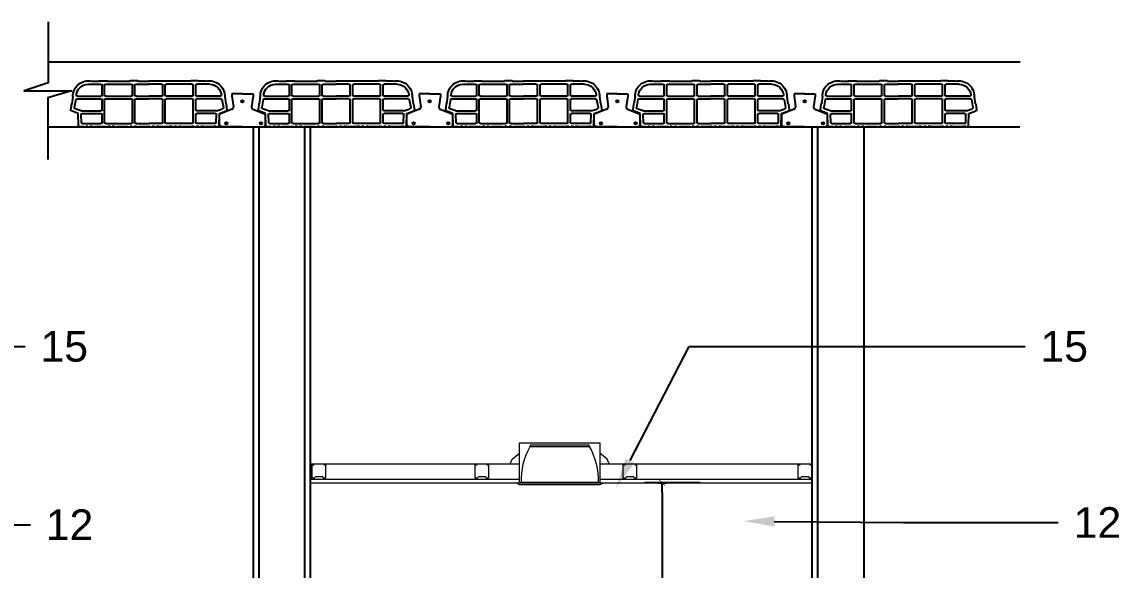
# Model space of a CAD drawing. Header units: metres. Extents: x 198 to 412, y -54 to 17.
# Drawn here: x 264.683 to 267.551, y -39.578 to -38.146 of the extents above; entities that cross this region are included whole.
import ezdxf
from ezdxf import colors
from ezdxf.entities.mleader import LeaderData, LeaderLine
from ezdxf.math import Vec2, Vec3

# ---------------------------------------------------------------- set-up
doc = ezdxf.new("R2010")
doc.units = ezdxf.units.M
doc.header["$LTSCALE"] = 10
for name, color, linetype in [('02', 2, 'Continuous'), ('02-LH ladrillo hueco 02', 1, 'Continuous'), ('1_MUROS', 6, 'Continuous'), ('A-MUROS', 6, 'Continuous'), ('A-TEXTOS', 2, 'Continuous'), ('Corte t', 2, 'Continuous'), ('Losa rap sapito', 251, 'Continuous'), ('piso', 1, 'Continuous'), ('TCOTA', 1, 'Continuous')]:
    doc.layers.add(name, color=color, linetype=linetype)
doc.layers.add('A-Cielorraso', color=1, linetype='Continuous', lineweight=5)
doc.styles.add('ARIAL', font='arial.ttf')
doc.dimstyles.new('ST-COTA-25', dxfattribs={"dimscale": 0.25, "dimtxt": 0.18, "dimasz": 0.1, "dimexe": 0.18, "dimexo": 0.0625, "dimgap": 0.09, "dimtad": 1, "dimzin": 4, "dimdsep": 46, "dimtxsty": 'ARIAL', "dimblk1": 'COTA_N', "dimblk2": 'COTA_N', "dimsah": 1, "dimcen": 0.09, "dimclrd": 8, "dimclre": 8, "dimclrt": 1, "dimadec": 0, "dimazin": 0, "dimtfac": 1, "dimtix": 1, "dimtmove": 0, "dimatfit": 3, "dimldrblk": 'COTA_N', "dimfxl": 0.18, "dimtolj": 1, "dimtzin": 0, "dimarcsym": 0})

# ---------------------------------------------------------------- blocks, each defined once
blk = doc.blocks.new('top II')
for p, q in [((-0.1243, -0.0428), (-0.105, -0.0272)), ((0.1243, -0.0428), (0.105, -0.0272)), ((-0.1294, -0.055), (-0.1243, -0.0428)), ((0.1294, -0.055), (0.1243, -0.0428))]:
    blk.add_line(p, q)
for points in [[(-0.105, 0), (0.105, 0), (0.105, -0.105), (-0.105, -0.105)], [(-0.0771, -0.01), (0.0773, -0.01), (0.0773, -0.0069), (-0.0771, -0.0069)], [(-0.115, -0.105), (0.115, -0.105), (0.105, -0.11), (-0.105, -0.11), (-0.115, -0.105)]]:
    blk.add_lwpolyline(points, close=True)
blk.add_lwpolyline([(0.1, -0.1038), (-0.1, -0.1038, -0.138928), (-0.0771, -0.01), (0.0771, -0.01, -0.138928), (0.1, -0.1038, 52.020742)], format="xyb")
blk = doc.blocks.new('VIGUETA NUEVA')
at = {"layer": '02'}
for p, q in [((852.3054, 1549.6661), (852.2767, 1549.6661)), ((852.2767, 1549.6661), (852.2767, 1549.6611)), ((852.2767, 1549.6611), (852.2809, 1549.6312)), ((852.3054, 1549.6661), (852.3342, 1549.6661)), ((852.3342, 1549.6611), (852.3299, 1549.6312)), ((852.3342, 1549.6661), (852.3342, 1549.6611)), ((852.2769, 1549.6243), (852.2429, 1549.6111)), ((852.3339, 1549.6243), (852.3679, 1549.6111)), ((852.2429, 1549.5811), (852.2429, 1549.6111)), ((852.3679, 1549.5811), (852.3679, 1549.6111)), ((852.2429, 1549.5811), (852.2479, 1549.5761)), ((852.3054, 1549.5761), (852.2479, 1549.5761)), ((852.3054, 1549.5761), (852.3629, 1549.5761)), ((852.3679, 1549.5811), (852.3629, 1549.5761))]:
    blk.add_line(p, q, dxfattribs=at)
for centre, start, end in [((852.2739, 1549.6307), 294.8533, 4.4381), ((852.3369, 1549.6307), 175.5619, 245.1467)]:
    blk.add_arc(centre, 0.00704, start, end, dxfattribs=at)
blk = doc.blocks.new('VIGUETA NUEVA1')
at = {"layer": 'piso'}
for centre in [(0, -0.02), (-0.0444, -0.0805), (0.0504, -0.0805)]:
    blk.add_circle(centre, 0.00324, dxfattribs=at)
at = {"layer": '1_MUROS'}
blk.add_blockref('VIGUETA NUEVA', (-852.3054, -1549.6661), dxfattribs=at)
blk = doc.blocks.new('Losa rap zapito')
at = {"layer": 'Losa rap sapito'}
for p, q in [((283.8012, -291.7632), (283.8205, -291.7632)), ((283.9008, -291.7632), (283.8815, -291.7632)), ((283.9599, -291.7632), (283.9792, -291.7632)), ((284.0595, -291.7632), (284.0402, -291.7632)), ((283.7711, -291.7719), (283.8051, -291.7719)), ((283.7813, -291.7641), (283.8003, -291.7641)), ((283.808, -291.8006), (283.808, -291.7747)), ((283.8147, -291.8006), (283.8147, -291.7747)), ((283.8176, -291.7719), (283.8844, -291.7719)), ((283.8215, -291.7641), (283.8806, -291.7641)), ((283.8873, -291.8006), (283.8873, -291.7747)), ((283.8941, -291.8006), (283.8941, -291.7747)), ((283.897, -291.7719), (283.9304, -291.7719)), ((283.9018, -291.7641), (283.9304, -291.7641)), ((283.959, -291.7641), (283.9304, -291.7641)), ((283.9638, -291.7719), (283.9304, -291.7719)), ((283.9667, -291.8006), (283.9667, -291.7747)), ((283.9734, -291.8006), (283.9734, -291.7747)), ((284.0431, -291.7719), (283.9763, -291.7719)), ((284.0393, -291.7641), (283.9802, -291.7641)), ((284.046, -291.8006), (284.046, -291.7747)), ((284.0527, -291.8006), (284.0527, -291.7747)), ((284.0896, -291.7719), (284.0556, -291.7719)), ((284.0795, -291.7641), (284.0605, -291.7641)), ((283.732, -291.8042), (283.7293, -291.8235)), ((283.7394, -291.8124), (283.7357, -291.8329)), ((283.7422, -291.8103), (283.8051, -291.8103)), ((283.7437, -291.8035), (283.8051, -291.8035)), ((283.7534, -291.8103), (283.8051, -291.8103)), ((283.808, -291.8391), (283.808, -291.8132)), ((283.8147, -291.8721), (283.8147, -291.8132)), ((283.8176, -291.8035), (283.8844, -291.8035)), ((283.8176, -291.8103), (283.8844, -291.8103)), ((283.8873, -291.8721), (283.8873, -291.8132)), ((283.8941, -291.8721), (283.8941, -291.8132)), ((283.897, -291.8035), (283.9304, -291.8035)), ((283.897, -291.8103), (283.9304, -291.8103)), ((283.9638, -291.8035), (283.9304, -291.8035)), ((283.9638, -291.8103), (283.9304, -291.8103)), ((283.9667, -291.8721), (283.9667, -291.8132)), ((283.9734, -291.8721), (283.9734, -291.8132)), ((284.0431, -291.8035), (283.9763, -291.8035)), ((284.0431, -291.8103), (283.9763, -291.8103)), ((284.046, -291.8721), (284.046, -291.8132)), ((284.0527, -291.8391), (284.0527, -291.8132)), ((284.117, -291.8035), (284.0556, -291.8035)), ((284.1186, -291.8103), (284.0556, -291.8103)), ((284.1073, -291.8103), (284.0556, -291.8103)), ((284.1214, -291.8124), (284.125, -291.8329)), ((284.1287, -291.8042), (284.1314, -291.8235)), ((283.7282, -291.8243), (283.7262, -291.8386)), ((283.7459, -291.8484), (283.728, -291.8417)), ((283.7534, -291.842), (283.7376, -291.836)), ((283.7466, -291.8799), (283.7459, -291.8484)), ((283.7534, -291.842), (283.8051, -291.842)), ((283.7565, -291.8487), (283.8051, -291.8487)), ((284.1073, -291.842), (284.0556, -291.842)), ((284.1043, -291.8487), (284.0556, -291.8487)), ((284.1073, -291.842), (284.1232, -291.836)), ((284.1141, -291.8799), (284.1149, -291.8484)), ((284.1149, -291.8484), (284.1327, -291.8417)), ((284.1325, -291.8243), (284.1346, -291.8386)), ((283.7542, -291.8721), (283.7536, -291.851)), ((283.7571, -291.8749), (283.8051, -291.8749)), ((283.808, -291.8721), (283.808, -291.8516)), ((283.8176, -291.8749), (283.8844, -291.8749)), ((283.897, -291.8749), (283.9304, -291.8749)), ((283.9638, -291.8749), (283.9304, -291.8749)), ((284.0431, -291.8749), (283.9763, -291.8749)), ((284.0527, -291.8721), (284.0527, -291.8516)), ((284.1037, -291.8749), (284.0556, -291.8749)), ((284.1066, -291.8721), (284.1071, -291.851)), ((283.7541, -291.8836), (283.7504, -291.8836)), ((283.7541, -291.8836), (283.7516, -291.8836)), ((283.7541, -291.8836), (283.7516, -291.8836)), ((283.7541, -291.8836), (283.7541, -291.8827)), ((283.7541, -291.8827), (283.7598, -291.8827)), ((283.7598, -291.8836), (283.7598, -291.8827)), ((283.7598, -291.8836), (283.7656, -291.8836)), ((283.7714, -291.8827), (283.7656, -291.8827)), ((283.7656, -291.8836), (283.7656, -291.8827)), ((283.7714, -291.8836), (283.7714, -291.8827)), ((283.7714, -291.8836), (283.7772, -291.8836)), ((283.7772, -291.8836), (283.7772, -291.8827)), ((283.783, -291.8827), (283.7772, -291.8827)), ((283.783, -291.8836), (283.783, -291.8827)), ((283.783, -291.8836), (283.7887, -291.8836)), ((283.7887, -291.8836), (283.7887, -291.8827)), ((283.7887, -291.8827), (283.7945, -291.8827)), ((283.7945, -291.8836), (283.7945, -291.8827)), ((283.8003, -291.8836), (283.7945, -291.8836)), ((283.8003, -291.8827), (283.8061, -291.8827)), ((283.8003, -291.8836), (283.8003, -291.8827)), ((283.8061, -291.8836), (283.8061, -291.8827)), ((283.8119, -291.8836), (283.8061, -291.8836)), ((283.8119, -291.8827), (283.8176, -291.8827)), ((283.8119, -291.8836), (283.8119, -291.8827)), ((283.8119, -291.8827), (283.8176, -291.8827)), ((283.8176, -291.8836), (283.8176, -291.8827)), ((283.8176, -291.8836), (283.8234, -291.8836)), ((283.8292, -291.8827), (283.8234, -291.8827)), ((283.8234, -291.8836), (283.8234, -291.8827)), ((283.8292, -291.8836), (283.8292, -291.8827)), ((283.8292, -291.8836), (283.835, -291.8836)), ((283.835, -291.8836), (283.835, -291.8827)), ((283.8408, -291.8827), (283.835, -291.8827)), ((283.8408, -291.8836), (283.8408, -291.8827)), ((283.8408, -291.8836), (283.8465, -291.8836)), ((283.8465, -291.8836), (283.8465, -291.8827)), ((283.8465, -291.8827), (283.8523, -291.8827)), ((283.8523, -291.8836), (283.8523, -291.8827)), ((283.8581, -291.8836), (283.8523, -291.8836)), ((283.8581, -291.8827), (283.8639, -291.8827)), ((283.8581, -291.8836), (283.8581, -291.8827)), ((283.8639, -291.8836), (283.8639, -291.8827)), ((283.8697, -291.8836), (283.8639, -291.8836)), ((283.8697, -291.8827), (283.8755, -291.8827)), ((283.8697, -291.8836), (283.8697, -291.8827)), ((283.8697, -291.8827), (283.8755, -291.8827)), ((283.8755, -291.8836), (283.8755, -291.8827)), ((283.8755, -291.8836), (283.8812, -291.8836)), ((283.887, -291.8827), (283.8812, -291.8827)), ((283.8812, -291.8836), (283.8812, -291.8827)), ((283.887, -291.8836), (283.887, -291.8827)), ((283.887, -291.8836), (283.8928, -291.8836)), ((283.8928, -291.8836), (283.8928, -291.8827)), ((283.8986, -291.8827), (283.8928, -291.8827)), ((283.8986, -291.8836), (283.8986, -291.8827)), ((283.8986, -291.8836), (283.9044, -291.8836)), ((283.9044, -291.8836), (283.9044, -291.8827)), ((283.9044, -291.8827), (283.9101, -291.8827)), ((283.9101, -291.8836), (283.9101, -291.8827)), ((283.9159, -291.8836), (283.9101, -291.8836)), ((283.9159, -291.8827), (283.9217, -291.8827)), ((283.9159, -291.8836), (283.9159, -291.8827)), ((283.9217, -291.8836), (283.9217, -291.8827)), ((283.9275, -291.8836), (283.9217, -291.8836)), ((283.9275, -291.8836), (283.9275, -291.8827)), ((283.9275, -291.8827), (283.9304, -291.8827)), ((283.9333, -291.8827), (283.9304, -291.8827)), ((283.9333, -291.8836), (283.9333, -291.8827)), ((283.9333, -291.8836), (283.939, -291.8836)), ((283.9448, -291.8827), (283.939, -291.8827)), ((283.939, -291.8836), (283.939, -291.8827)), ((283.9448, -291.8836), (283.9448, -291.8827)), ((283.9448, -291.8836), (283.9506, -291.8836)), ((283.9506, -291.8836), (283.9506, -291.8827)), ((283.9564, -291.8827), (283.9506, -291.8827)), ((283.9564, -291.8836), (283.9564, -291.8827)), ((283.9622, -291.8836), (283.9564, -291.8836)), ((283.9622, -291.8836), (283.9622, -291.8827)), ((283.9622, -291.8827), (283.9679, -291.8827)), ((283.9679, -291.8836), (283.9679, -291.8827)), ((283.9737, -291.8836), (283.9679, -291.8836)), ((283.9737, -291.8827), (283.9795, -291.8827)), ((283.9737, -291.8836), (283.9737, -291.8827)), ((283.9795, -291.8836), (283.9795, -291.8827)), ((283.9853, -291.8836), (283.9795, -291.8836)), ((283.9911, -291.8827), (283.9853, -291.8827)), ((283.9853, -291.8836), (283.9853, -291.8827)), ((283.9911, -291.8827), (283.9853, -291.8827)), ((283.9911, -291.8836), (283.9911, -291.8827)), ((283.9911, -291.8836), (283.9968, -291.8836)), ((284.0026, -291.8827), (283.9968, -291.8827)), ((283.9968, -291.8836), (283.9968, -291.8827)), ((284.0026, -291.8836), (284.0026, -291.8827)), ((284.0026, -291.8836), (284.0084, -291.8836)), ((284.0084, -291.8836), (284.0084, -291.8827)), ((284.0142, -291.8827), (284.0084, -291.8827)), ((284.0142, -291.8836), (284.0142, -291.8827)), ((284.02, -291.8836), (284.0142, -291.8836)), ((284.02, -291.8836), (284.02, -291.8827)), ((284.02, -291.8827), (284.0258, -291.8827)), ((284.0258, -291.8836), (284.0258, -291.8827)), ((284.0315, -291.8836), (284.0258, -291.8836)), ((284.0315, -291.8827), (284.0373, -291.8827)), ((284.0315, -291.8836), (284.0315, -291.8827)), ((284.0373, -291.8836), (284.0373, -291.8827)), ((284.0431, -291.8836), (284.0373, -291.8836)), ((284.0489, -291.8827), (284.0431, -291.8827)), ((284.0431, -291.8836), (284.0431, -291.8827)), ((284.0489, -291.8827), (284.0431, -291.8827)), ((284.0489, -291.8836), (284.0489, -291.8827)), ((284.0489, -291.8836), (284.0547, -291.8836)), ((284.0604, -291.8827), (284.0547, -291.8827)), ((284.0547, -291.8836), (284.0547, -291.8827)), ((284.0604, -291.8836), (284.0604, -291.8827)), ((284.0604, -291.8836), (284.0662, -291.8836)), ((284.0662, -291.8836), (284.0662, -291.8827)), ((284.072, -291.8827), (284.0662, -291.8827)), ((284.072, -291.8836), (284.072, -291.8827)), ((284.0778, -291.8836), (284.072, -291.8836)), ((284.0778, -291.8836), (284.0778, -291.8827)), ((284.0778, -291.8827), (284.0836, -291.8827)), ((284.0836, -291.8836), (284.0836, -291.8827)), ((284.0893, -291.8836), (284.0836, -291.8836)), ((284.0893, -291.8827), (284.0951, -291.8827)), ((284.0893, -291.8836), (284.0893, -291.8827)), ((284.0951, -291.8836), (284.0951, -291.8827)), ((284.1009, -291.8836), (284.0951, -291.8836)), ((284.1009, -291.8836), (284.1009, -291.8827)), ((284.1067, -291.8827), (284.1009, -291.8827)), ((284.1067, -291.8836), (284.1067, -291.8827)), ((284.1067, -291.8836), (284.1092, -291.8836)), ((284.1067, -291.8836), (284.1092, -291.8836)), ((284.1067, -291.8836), (284.1103, -291.8836))]:
    blk.add_line(p, q, dxfattribs=at)
for centre, radius, start, end in [((283.7724, -291.8035), 0.0404, 77.2971, 181.0135), ((283.8012, -291.7641), 0.000963, 90, 180), ((283.8205, -291.7641), 0.000963, 0, 90), ((283.8815, -291.7641), 0.000963, 90, 180), ((283.9008, -291.7641), 0.000963, 0, 90), ((283.9599, -291.7641), 0.000963, 90, 180), ((283.9792, -291.7641), 0.000963, 0, 90), ((284.0402, -291.7641), 0.000963, 90, 180), ((284.0595, -291.7641), 0.000963, 0, 90), ((284.0883, -291.8035), 0.0404, 358.9865, 102.7029), ((283.7724, -291.8035), 0.0317, 92.259, 174.7894), ((283.8051, -291.7747), 0.00289, 0, 90), ((283.8176, -291.7747), 0.00289, 90, 180), ((283.8844, -291.7747), 0.00289, 0, 90), ((283.897, -291.7747), 0.00289, 90, 180), ((283.9638, -291.7747), 0.00289, 0, 90), ((283.9763, -291.7747), 0.00289, 90, 180), ((284.0431, -291.7747), 0.00289, 0, 90), ((284.0556, -291.7747), 0.00289, 90, 180), ((284.0883, -291.8035), 0.0317, 5.2106, 87.741), ((283.7422, -291.8132), 0.00289, 90, 165.2593), ((283.7437, -291.8006), 0.00289, 180.2316, 270), ((283.8051, -291.8006), 0.00289, 270, 0), ((283.8051, -291.8132), 0.00289, 0, 90), ((283.8176, -291.8006), 0.00289, 180, 270), ((283.8176, -291.8132), 0.00289, 90, 180), ((283.8844, -291.8006), 0.00289, 270, 0), ((283.8844, -291.8132), 0.00289, 0, 90), ((283.897, -291.8006), 0.00289, 180, 270), ((283.897, -291.8132), 0.00289, 90, 180), ((283.9638, -291.8006), 0.00289, 270, 0), ((283.9638, -291.8132), 0.00289, 0, 90), ((283.9763, -291.8006), 0.00289, 180, 270), ((283.9763, -291.8132), 0.00289, 90, 180), ((284.0431, -291.8006), 0.00289, 270, 0), ((284.0431, -291.8132), 0.00289, 0, 90), ((284.0556, -291.8006), 0.00289, 180, 270), ((284.0556, -291.8132), 0.00289, 90, 180), ((284.117, -291.8006), 0.00289, 270, 359.7684), ((284.1186, -291.8132), 0.00289, 14.7407, 90), ((283.729, -291.839), 0.00289, 171.8699, 249.444), ((283.7292, -291.8244), 0.000963, 81.8699, 171.8699), ((283.7386, -291.8333), 0.00289, 171.8699, 249.444), ((283.7565, -291.8516), 0.00289, 90, 168.5947), ((283.8051, -291.8391), 0.00289, 270, 0), ((283.8051, -291.8516), 0.00289, 0, 90), ((284.0556, -291.8391), 0.00289, 180, 270), ((284.0556, -291.8516), 0.00289, 90, 180), ((284.1043, -291.8516), 0.00289, 11.4053, 90), ((284.1222, -291.8333), 0.00289, 290.556, 8.1301), ((284.1316, -291.8244), 0.000963, 8.1301, 98.1301), ((284.1317, -291.839), 0.00289, 290.556, 8.1301), ((283.7571, -291.8721), 0.00289, 180, 271.41), ((283.8051, -291.8721), 0.00289, 270, 0), ((283.8176, -291.8721), 0.00289, 180, 270), ((283.8844, -291.8721), 0.00289, 270, 0), ((283.897, -291.8721), 0.00289, 180, 270), ((283.9638, -291.8721), 0.00289, 270, 0), ((283.9763, -291.8721), 0.00289, 180, 270), ((284.0431, -291.8721), 0.00289, 270, 0), ((284.0556, -291.8721), 0.00289, 180, 270), ((284.1037, -291.8721), 0.00289, 268.59, 0), ((283.7505, -291.8797), 0.0039, 182.4799, 268.1248), ((284.1102, -291.8797), 0.0039, 271.8752, 357.5201)]:
    blk.add_arc(centre, radius, start, end, dxfattribs=at)
blk = doc.blocks.new('COTA_N')
for p, q in [((-1, 0), (0, 0)), ((0, 0.5), (0, -0.5))]:
    blk.add_line(p, q)
at = {"color": 3, "const_width": 0.065}
blk.add_lwpolyline([(0.14, 0.14), (0.28, 0.28), (0, 0), (-0.14, -0.14), (-0.28, -0.28)], dxfattribs=at)
blk = doc.blocks.new('*D406')
at = {"layer": 'Defpoints', "color": 0, "transparency": 16777216}
for p in [(266.4694, -39.3503), (266.3482, -41.7503, 0), (266.3547, -41.7503)]:
    blk.add_point(p, dxfattribs=at)
at = {"layer": 'TCOTA', "color": 8, "lineweight": -2, "transparency": 16777216}
for p, q in [((266.4538, -39.3503), (266.3097, -39.3503)), ((266.3547, -39.3753), (266.3547, -41.7253)), ((266.3638, -41.7503), (266.3997, -41.7503))]:
    blk.add_line(p, q, dxfattribs=at)
at = {"layer": 'TCOTA', "color": 8, "lineweight": -2, "transparency": 16777216, "xscale": 0.025, "yscale": 0.025, "zscale": 0.025}
for p, rotation in [((266.3547, -39.3503), 90), ((266.3547, -41.7503), 270)]:
    blk.add_blockref('COTA_N', p, dxfattribs=dict(at, rotation=rotation))
at = {"layer": 'TCOTA', "color": 1, "transparency": 16777216, "insert": (266.3092, -40.5503), "char_height": 0.045, "attachment_point": 5, "rotation": 90, "style": 'ARIAL'}
blk.add_mtext('\\A1;2.40', dxfattribs=at)

msp = doc.modelspace()

# ---------------------------------------------------------------- linework, layer by layer
at = {"color": 5}
for p, q in [((264.7508, -38.2503), (267.2898, -38.2503)), ((264.7502, -38.4203), (267.2892, -38.4203))]:
    msp.add_line(p, q, dxfattribs=at)
at = {"layer": '02', "color": 3, "elevation": 0}
msp.add_lwpolyline([(264.7508, -38.1461), (264.7508, -38.3055), (264.6883, -38.3262), (264.8115, -38.3262), (264.7502, -38.3448), (264.7502, -38.5058)], dxfattribs=at)
at = {"layer": '02-LH ladrillo hueco 02'}
for p, q in [((265.4366, -41.8203), (265.4366, -38.4203)), ((266.7466, -41.8203), (266.7466, -38.4203))]:
    msp.add_line(p, q, dxfattribs=at)
msp.add_lwpolyline([(265.2866, -38.4203), (265.2866, -41.8203)], dxfattribs=at)
at = {"layer": 'A-Cielorraso', "linetype": 'Continuous'}
for p, q in [((265.9578, -39.3003), (265.9628, -39.2881)), ((265.9578, -39.3003), (265.9628, -39.2881)), ((265.9578, -39.3003), (265.9628, -39.2881)), ((265.9578, -39.3003), (265.9628, -39.2881)), ((265.9578, -39.3003), (265.9628, -39.2881)), ((265.9578, -39.3003), (265.9628, -39.2881)), ((265.9578, -39.3003), (265.9628, -39.2881)), ((265.9578, -39.3003), (265.9628, -39.2881)), ((265.9578, -39.3003), (265.9628, -39.2881)), ((265.9578, -39.3003), (265.9628, -39.2881)), ((265.9578, -39.3003), (265.9628, -39.2881)), ((265.9578, -39.3003), (265.9628, -39.2881)), ((265.9578, -39.3003), (265.9628, -39.2881)), ((265.9578, -39.3003), (265.9628, -39.2881)), ((265.9578, -39.3003), (265.9628, -39.2881)), ((265.9578, -39.3003), (265.9628, -39.2881)), ((265.9628, -39.2881), (265.9822, -39.2725)), ((265.9628, -39.2881), (265.9822, -39.2725)), ((265.9628, -39.2881), (265.9822, -39.2725)), ((265.9628, -39.2881), (265.9822, -39.2725)), ((265.9628, -39.2881), (265.9822, -39.2725)), ((265.9628, -39.2881), (265.9822, -39.2725)), ((265.9628, -39.2881), (265.9822, -39.2725)), ((265.9628, -39.2881), (265.9822, -39.2725)), ((265.9628, -39.2881), (265.9822, -39.2725)), ((265.9628, -39.2881), (265.9822, -39.2725)), ((265.9628, -39.2881), (265.9822, -39.2725)), ((265.9628, -39.2881), (265.9822, -39.2725)), ((265.9628, -39.2881), (265.9822, -39.2725)), ((265.9628, -39.2881), (265.9822, -39.2725)), ((265.9628, -39.2881), (265.9822, -39.2725)), ((265.9628, -39.2881), (265.9822, -39.2725)), ((266.2115, -39.2881), (266.1922, -39.2725)), ((266.2115, -39.2881), (266.1922, -39.2725)), ((266.2115, -39.2881), (266.1922, -39.2725)), ((266.2115, -39.2881), (266.1922, -39.2725)), ((266.2115, -39.2881), (266.1922, -39.2725)), ((266.2115, -39.2881), (266.1922, -39.2725)), ((266.2115, -39.2881), (266.1922, -39.2725)), ((266.2115, -39.2881), (266.1922, -39.2725)), ((266.2115, -39.2881), (266.1922, -39.2725)), ((266.2115, -39.2881), (266.1922, -39.2725)), ((266.2115, -39.2881), (266.1922, -39.2725)), ((266.2115, -39.2881), (266.1922, -39.2725)), ((266.2115, -39.2881), (266.1922, -39.2725)), ((266.2115, -39.2881), (266.1922, -39.2725)), ((266.2115, -39.2881), (266.1922, -39.2725)), ((266.2115, -39.2881), (266.1922, -39.2725)), ((266.2166, -39.3003), (266.2115, -39.2881)), ((266.2166, -39.3003), (266.2115, -39.2881)), ((266.2166, -39.3003), (266.2115, -39.2881)), ((266.2166, -39.3003), (266.2115, -39.2881)), ((266.2166, -39.3003), (266.2115, -39.2881)), ((266.2166, -39.3003), (266.2115, -39.2881)), ((266.2166, -39.3003), (266.2115, -39.2881)), ((266.2166, -39.3003), (266.2115, -39.2881)), ((266.2166, -39.3003), (266.2115, -39.2881)), ((266.2166, -39.3003), (266.2115, -39.2881)), ((266.2166, -39.3003), (266.2115, -39.2881)), ((266.2166, -39.3003), (266.2115, -39.2881)), ((266.2166, -39.3003), (266.2115, -39.2881)), ((266.2166, -39.3003), (266.2115, -39.2881)), ((266.2166, -39.3003), (266.2115, -39.2881)), ((266.2166, -39.3003), (266.2115, -39.2881)), ((265.4366, -39.3003, 0), (265.9822, -39.3003)), ((266.1922, -39.3003), (266.7466, -39.3003))]:
    msp.add_line(p, q, dxfattribs=at)
at = {"layer": 'A-Cielorraso', "color": 2, "linetype": 'Continuous'}
for p, q in [((265.4366, -39.3403, 0), (265.9822, -39.3403)), ((265.4366, -39.3503, 0), (265.9992, -39.3503)), ((266.1922, -39.3403), (266.7466, -39.3403)), ((266.1922, -39.3503), (266.7466, -39.3503))]:
    msp.add_line(p, q, dxfattribs=at)
at = {"layer": 'A-Cielorraso', "linetype": 'Continuous'}
for points in [[(265.9822, -39.2453), (266.1922, -39.2453), (266.1922, -39.3503), (265.9822, -39.3503)], [(265.9822, -39.2453), (266.1922, -39.2453), (266.1922, -39.3503), (265.9822, -39.3503)], [(265.9822, -39.2453), (266.1922, -39.2453), (266.1922, -39.3503), (265.9822, -39.3503)], [(265.9822, -39.2453), (266.1922, -39.2453), (266.1922, -39.3503), (265.9822, -39.3503)], [(265.9822, -39.2453), (266.1922, -39.2453), (266.1922, -39.3503), (265.9822, -39.3503)], [(265.9822, -39.2453), (266.1922, -39.2453), (266.1922, -39.3503), (265.9822, -39.3503)], [(265.9822, -39.2453), (266.1922, -39.2453), (266.1922, -39.3503), (265.9822, -39.3503)], [(265.9822, -39.2453), (266.1922, -39.2453), (266.1922, -39.3503), (265.9822, -39.3503)], [(265.9822, -39.2453), (266.1922, -39.2453), (266.1922, -39.3503), (265.9822, -39.3503)], [(265.9822, -39.2453), (266.1922, -39.2453), (266.1922, -39.3503), (265.9822, -39.3503)], [(265.9822, -39.2453), (266.1922, -39.2453), (266.1922, -39.3503), (265.9822, -39.3503)], [(265.9822, -39.2453), (266.1922, -39.2453), (266.1922, -39.3503), (265.9822, -39.3503)], [(265.9822, -39.2453), (266.1922, -39.2453), (266.1922, -39.3503), (265.9822, -39.3503)], [(265.9822, -39.2453), (266.1922, -39.2453), (266.1922, -39.3503), (265.9822, -39.3503)], [(265.9822, -39.2453), (266.1922, -39.2453), (266.1922, -39.3503), (265.9822, -39.3503)], [(265.9822, -39.2453), (266.1922, -39.2453), (266.1922, -39.3503), (265.9822, -39.3503)], [(266.0101, -39.2553), (266.1644, -39.2553), (266.1644, -39.2522), (266.0101, -39.2522)], [(266.0101, -39.2553), (266.1644, -39.2553), (266.1644, -39.2522), (266.0101, -39.2522)], [(266.0101, -39.2553), (266.1644, -39.2553), (266.1644, -39.2522), (266.0101, -39.2522)], [(266.0101, -39.2553), (266.1644, -39.2553), (266.1644, -39.2522), (266.0101, -39.2522)], [(266.0101, -39.2553), (266.1644, -39.2553), (266.1644, -39.2522), (266.0101, -39.2522)], [(266.0101, -39.2553), (266.1644, -39.2553), (266.1644, -39.2522), (266.0101, -39.2522)], [(266.0101, -39.2553), (266.1644, -39.2553), (266.1644, -39.2522), (266.0101, -39.2522)], [(266.0101, -39.2553), (266.1644, -39.2553), (266.1644, -39.2522), (266.0101, -39.2522)], [(266.0101, -39.2553), (266.1644, -39.2553), (266.1644, -39.2522), (266.0101, -39.2522)], [(266.0101, -39.2553), (266.1644, -39.2553), (266.1644, -39.2522), (266.0101, -39.2522)], [(266.0101, -39.2553), (266.1644, -39.2553), (266.1644, -39.2522), (266.0101, -39.2522)], [(266.0101, -39.2553), (266.1644, -39.2553), (266.1644, -39.2522), (266.0101, -39.2522)], [(266.0101, -39.2553), (266.1644, -39.2553), (266.1644, -39.2522), (266.0101, -39.2522)], [(266.0101, -39.2553), (266.1644, -39.2553), (266.1644, -39.2522), (266.0101, -39.2522)], [(266.0101, -39.2553), (266.1644, -39.2553), (266.1644, -39.2522), (266.0101, -39.2522)], [(266.0101, -39.2553), (266.1644, -39.2553), (266.1644, -39.2522), (266.0101, -39.2522)], [(265.9722, -39.3503), (266.2022, -39.3503), (266.1922, -39.3553), (265.9822, -39.3553), (265.9722, -39.3503)], [(265.9722, -39.3503), (266.2022, -39.3503), (266.1922, -39.3553), (265.9822, -39.3553), (265.9722, -39.3503)], [(265.9722, -39.3503), (266.2022, -39.3503), (266.1922, -39.3553), (265.9822, -39.3553), (265.9722, -39.3503)], [(265.9722, -39.3503), (266.2022, -39.3503), (266.1922, -39.3553), (265.9822, -39.3553), (265.9722, -39.3503)], [(265.9722, -39.3503), (266.2022, -39.3503), (266.1922, -39.3553), (265.9822, -39.3553), (265.9722, -39.3503)], [(265.9722, -39.3503), (266.2022, -39.3503), (266.1922, -39.3553), (265.9822, -39.3553), (265.9722, -39.3503)], [(265.9722, -39.3503), (266.2022, -39.3503), (266.1922, -39.3553), (265.9822, -39.3553), (265.9722, -39.3503)], [(265.9722, -39.3503), (266.2022, -39.3503), (266.1922, -39.3553), (265.9822, -39.3553), (265.9722, -39.3503)], [(265.9722, -39.3503), (266.2022, -39.3503), (266.1922, -39.3553), (265.9822, -39.3553), (265.9722, -39.3503)], [(265.9722, -39.3503), (266.2022, -39.3503), (266.1922, -39.3553), (265.9822, -39.3553), (265.9722, -39.3503)], [(265.9722, -39.3503), (266.2022, -39.3503), (266.1922, -39.3553), (265.9822, -39.3553), (265.9722, -39.3503)], [(265.9722, -39.3503), (266.2022, -39.3503), (266.1922, -39.3553), (265.9822, -39.3553), (265.9722, -39.3503)], [(265.9722, -39.3503), (266.2022, -39.3503), (266.1922, -39.3553), (265.9822, -39.3553), (265.9722, -39.3503)], [(265.9722, -39.3503), (266.2022, -39.3503), (266.1922, -39.3553), (265.9822, -39.3553), (265.9722, -39.3503)], [(265.9722, -39.3503), (266.2022, -39.3503), (266.1922, -39.3553), (265.9822, -39.3553), (265.9722, -39.3503)], [(265.9722, -39.3503), (266.2022, -39.3503), (266.1922, -39.3553), (265.9822, -39.3553), (265.9722, -39.3503)]]:
    msp.add_lwpolyline(points, close=True, dxfattribs=at)
msp.add_lwpolyline([(266.1872, -39.3491), (265.9872, -39.3491, -0.138928), (266.0101, -39.2553), (266.1643, -39.2553, -0.138928), (266.1872, -39.3491, 52.020742)], format="xyb", dxfattribs=at)
msp.add_lwpolyline([(266.1872, -39.3491), (265.9872, -39.3491, -0.138928), (266.0101, -39.2553), (266.1643, -39.2553, -0.138928), (266.1872, -39.3491, 52.020742)], format="xyb", dxfattribs=at)
msp.add_lwpolyline([(266.1872, -39.3491), (265.9872, -39.3491, -0.138928), (266.0101, -39.2553), (266.1643, -39.2553, -0.138928), (266.1872, -39.3491, 52.020742)], format="xyb", dxfattribs=at)
msp.add_lwpolyline([(266.1872, -39.3491), (265.9872, -39.3491, -0.138928), (266.0101, -39.2553), (266.1643, -39.2553, -0.138928), (266.1872, -39.3491, 52.020742)], format="xyb", dxfattribs=at)
msp.add_lwpolyline([(266.1872, -39.3491), (265.9872, -39.3491, -0.138928), (266.0101, -39.2553), (266.1643, -39.2553, -0.138928), (266.1872, -39.3491, 52.020742)], format="xyb", dxfattribs=at)
msp.add_lwpolyline([(266.1872, -39.3491), (265.9872, -39.3491, -0.138928), (266.0101, -39.2553), (266.1643, -39.2553, -0.138928), (266.1872, -39.3491, 52.020742)], format="xyb", dxfattribs=at)
msp.add_lwpolyline([(266.1872, -39.3491), (265.9872, -39.3491, -0.138928), (266.0101, -39.2553), (266.1643, -39.2553, -0.138928), (266.1872, -39.3491, 52.020742)], format="xyb", dxfattribs=at)
msp.add_lwpolyline([(266.1872, -39.3491), (265.9872, -39.3491, -0.138928), (266.0101, -39.2553), (266.1643, -39.2553, -0.138928), (266.1872, -39.3491, 52.020742)], format="xyb", dxfattribs=at)
msp.add_lwpolyline([(266.1872, -39.3491), (265.9872, -39.3491, -0.138928), (266.0101, -39.2553), (266.1643, -39.2553, -0.138928), (266.1872, -39.3491, 52.020742)], format="xyb", dxfattribs=at)
msp.add_lwpolyline([(266.1872, -39.3491), (265.9872, -39.3491, -0.138928), (266.0101, -39.2553), (266.1643, -39.2553, -0.138928), (266.1872, -39.3491, 52.020742)], format="xyb", dxfattribs=at)
msp.add_lwpolyline([(266.1872, -39.3491), (265.9872, -39.3491, -0.138928), (266.0101, -39.2553), (266.1643, -39.2553, -0.138928), (266.1872, -39.3491, 52.020742)], format="xyb", dxfattribs=at)
msp.add_lwpolyline([(266.1872, -39.3491), (265.9872, -39.3491, -0.138928), (266.0101, -39.2553), (266.1643, -39.2553, -0.138928), (266.1872, -39.3491, 52.020742)], format="xyb", dxfattribs=at)
msp.add_lwpolyline([(266.1872, -39.3491), (265.9872, -39.3491, -0.138928), (266.0101, -39.2553), (266.1643, -39.2553, -0.138928), (266.1872, -39.3491, 52.020742)], format="xyb", dxfattribs=at)
msp.add_lwpolyline([(266.1872, -39.3491), (265.9872, -39.3491, -0.138928), (266.0101, -39.2553), (266.1643, -39.2553, -0.138928), (266.1872, -39.3491, 52.020742)], format="xyb", dxfattribs=at)
msp.add_lwpolyline([(266.1872, -39.3491), (265.9872, -39.3491, -0.138928), (266.0101, -39.2553), (266.1643, -39.2553, -0.138928), (266.1872, -39.3491, 52.020742)], format="xyb", dxfattribs=at)
msp.add_lwpolyline([(266.1872, -39.3491), (265.9872, -39.3491, -0.138928), (266.0101, -39.2553), (266.1643, -39.2553, -0.138928), (266.1872, -39.3491, 52.020742)], format="xyb", dxfattribs=at)
for points in [[(265.4708, -39.3028), (265.4758, -39.3028), (265.4758, -39.3378), (265.4708, -39.3378), (265.4685, -39.3349), (265.4491, -39.3349), (265.4458, -39.3378), (265.4408, -39.3378), (265.4408, -39.3028), (265.4458, -39.3028)], [(265.8966, -39.3028), (265.9016, -39.3028), (265.9016, -39.3378), (265.8966, -39.3378), (265.8943, -39.3349), (265.8749, -39.3349), (265.8716, -39.3378), (265.8666, -39.3378), (265.8666, -39.3028), (265.8716, -39.3028)], [(266.2831, -39.3028), (266.2881, -39.3028), (266.2881, -39.3378), (266.2831, -39.3378), (266.2808, -39.3349), (266.2614, -39.3349), (266.2581, -39.3378), (266.2531, -39.3378), (266.2531, -39.3028), (266.2581, -39.3028)], [(266.7401, -39.3028), (266.7451, -39.3028), (266.7451, -39.3378), (266.7401, -39.3378), (266.7378, -39.3349), (266.7185, -39.3349), (266.7151, -39.3378), (266.7101, -39.3378), (266.7101, -39.3028), (266.7151, -39.3028)]]:
    msp.add_lwpolyline(points, dxfattribs=at)
at = {"layer": 'A-MUROS'}
for p, q in [((265.4216, -41.8203), (265.4216, -38.4203)), ((266.7616, -41.8203), (266.7616, -38.4203))]:
    msp.add_line(p, q, dxfattribs=at)
for points in [[(265.3016, -38.4203), (265.3016, -41.8203)], [(266.8816, -38.4203), (266.8816, -41.8203)]]:
    msp.add_lwpolyline(points, dxfattribs=at)

# ---------------------------------------------------------------- block references
at = {"layer": 'A-Cielorraso', "linetype": 'Continuous'}
msp.add_blockref('top II', (266.0872, -39.2453), dxfattribs=at)
at = {"layer": 'A-MUROS', "xscale": -1}
for p in [(548.9443, 253.4633), (549.4337, 253.4633), (549.9231, 253.4633), (550.4126, 253.4633), (550.902, 253.4633)]:
    msp.add_blockref('Losa rap zapito', p, dxfattribs=at)
at = {"layer": 'Corte t', "xscale": 0.9559179682510148, "yscale": 0.9559179682510148, "zscale": 0.9559179682510148}
for p in [(265.2585, -38.3343), (265.7479, -38.3343), (266.2373, -38.3343), (266.7268, -38.3343)]:
    msp.add_blockref('VIGUETA NUEVA1', p, dxfattribs=at)

# ---------------------------------------------------------------- dimensions: what is measured, and where the dimension line sits
at = {"layer": 'TCOTA'}
dim = msp.add_linear_dim(base=(266.3547, -41.7503), p1=(266.4694, -39.3503), p2=(266.3482, -41.7503, 0), angle=90, dimstyle='ST-COTA-25', dxfattribs=at)
dim.commit()
dim.dimension.update_dxf_attribs({"geometry": '*D406', "text_midpoint": (266.3092, -40.5503)})

# ---------------------------------------------------------------- leaders
at = {"layer": 'A-TEXTOS'}
ml = msp.add_multileader_mtext('Standard', dxfattribs=at)
ml.set_content('15', color=256, style='ARIAL')
ml.set_leader_properties(color=1)
ml.build(insert=Vec2(0, 0))
ml.multileader.update_dxf_attribs({"has_text_frame": 1, "arrow_head_size": 0.08, "scale": 0.02})
ctx = ml.context
ctx.base_point, ctx.scale, ctx.char_height, ctx.arrow_head_size, ctx.landing_gap_size, ctx.plane_origin = Vec3(264.6909, -38.9942, 0), 0.02, 0.08, 0.08, 0.04, Vec3(263.3666, -38.9942, 0)
notes = []
notes.append((ctx, [(0, (1, 1, 0), (263.8135, -38.9942, 0), (1, 0), 0.8774, [(0, [(263.622, -39.3633, 0)], 0, [])])]))
ctx.mtext.insert, ctx.mtext.flow_direction = Vec3(264.7309, -38.9535, 0), 5
ml = msp.add_multileader_mtext('Standard', dxfattribs=at)
ml.set_content('15', color=256, style='ARIAL')
ml.set_leader_properties(color=1)
ml.build(insert=Vec2(0, 0))
ml.multileader.update_dxf_attribs({"has_text_frame": 1, "arrow_head_size": 0.08, "scale": 0.02})
ctx = ml.context
ctx.base_point, ctx.scale, ctx.char_height, ctx.arrow_head_size, ctx.landing_gap_size, ctx.plane_origin = Vec3(267.3029, -38.9942, 0), 0.02, 0.08, 0.08, 0.04, Vec3(265.9786, -38.9942, 0)
notes.append((ctx, [(0, (1, 1, 0), (266.4255, -38.9942, 0), (1, 0), 0.8774, [(0, [(266.234, -39.3633, 0)], 0, [])])]))
ctx.mtext.insert, ctx.mtext.flow_direction = Vec3(267.3429, -38.9535, 0), 5
ml = msp.add_multileader_mtext('Standard', dxfattribs=at)
ml.set_content('12', color=256, style='ARIAL')
ml.set_leader_properties(color=1)
ml.build(insert=Vec2(0, 0))
ml.multileader.update_dxf_attribs({"has_text_frame": 1, "arrow_head_size": 0.08, "scale": 0.02})
ctx = ml.context
ctx.base_point, ctx.scale, ctx.char_height, ctx.arrow_head_size, ctx.landing_gap_size, ctx.plane_origin = Vec3(264.7046, -39.4596, 0), 0.02, 0.08, 0.08, 0.04, Vec3(262.1194, -39.4596, 0)
notes.append((ctx, [(0, (1, 1, 0), (264.4432, -39.4596, 0), (1, 0), 0.2614, [(0, [(263.8804, -39.4596, 0)], 0, [])])]))
ctx.mtext.insert, ctx.mtext.flow_direction = Vec3(264.7446, -39.4196, 0), 5
ml = msp.add_multileader_mtext('Standard', dxfattribs=at)
ml.set_content('12', color=256, style='ARIAL')
ml.set_leader_properties(color=1)
ml.build(insert=Vec2(0, 0))
ml.multileader.update_dxf_attribs({"has_text_frame": 1, "arrow_head_size": 0.08, "scale": 0.02})
ctx = ml.context
ctx.base_point, ctx.scale, ctx.char_height, ctx.arrow_head_size, ctx.landing_gap_size, ctx.plane_origin = Vec3(267.3897, -39.4539, 0), 0.02, 0.08, 0.08, 0.04, Vec3(264.4087, -39.4539, 0)
notes.append((ctx, [(0, (1, 1, 0), (266.9856, -39.4539, 0), (1, 0), 0.404, [(0, [(266.5675, -39.4504, 0)], 0, [])])]))
ctx.mtext.insert, ctx.mtext.flow_direction = Vec3(267.4297, -39.4139, 0), 5
for ctx, leaders in notes:
    for number, flags, end, landing, length, lines in leaders:
        leader = LeaderData()
        leader.index, (leader.has_last_leader_line, leader.has_dogleg_vector, leader.attachment_direction) = number, flags
        leader.last_leader_point, leader.dogleg_vector, leader.dogleg_length = Vec3(end), Vec3(landing), length
        for number, points, colour, breaks in lines:
            line = LeaderLine()
            line.index, line.vertices, line.color, line.breaks = number, Vec3.list(points), colors.encode_raw_color(colour), breaks
            leader.lines.append(line)
        ctx.leaders.append(leader)

doc.saveas('drawing.dxf')
